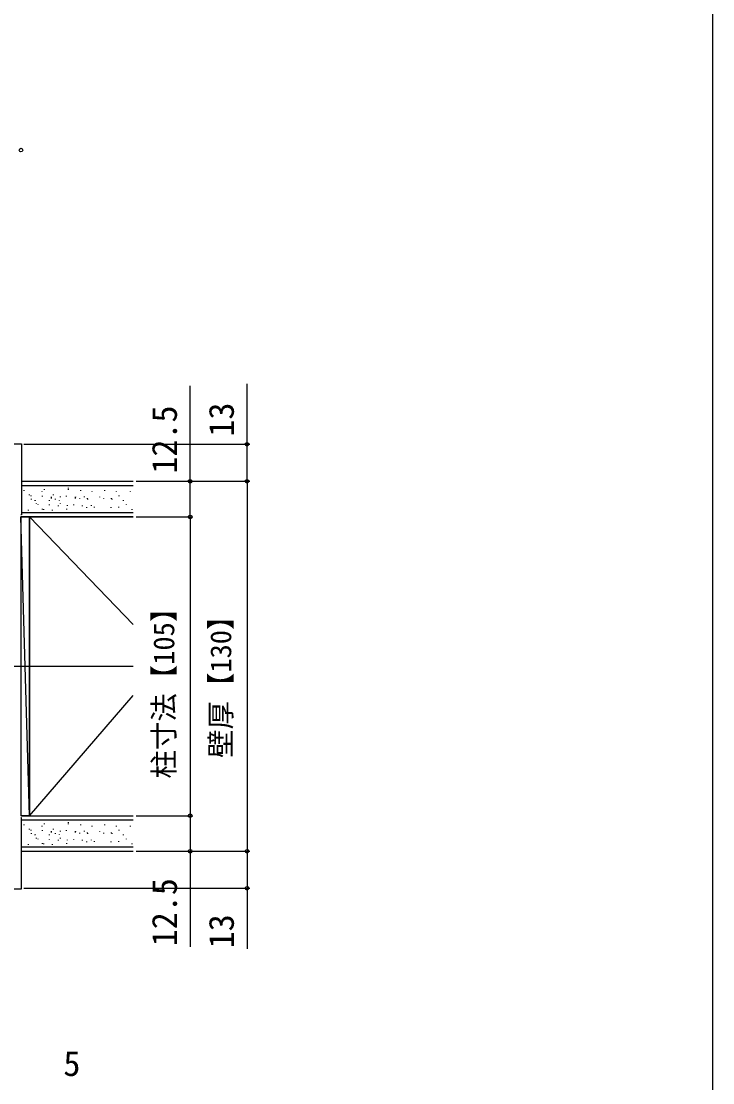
# Model space of a CAD drawing. Units: millimetres, scale not verified. Extents: x -525 to 525, y -783 to 780.
# Drawn here: x 282.2 to 525.1, y 62.4 to 435.5 of the extents above; entities that cross this region are included whole.
import ezdxf
from ezdxf.enums import TextEntityAlignment as Align

# ---------------------------------------------------------------- set-up
doc = ezdxf.new("R2010")
doc.units = ezdxf.units.MM
doc.header["$LTSCALE"] = 4
for name, color, linetype in [('0-4_YKK_12', 2, 'Continuous'), ('0-7_YKK_D', 6, 'Continuous'), ('0-8_YKK_ZWAK', 7, 'Continuous'), ('0-9_YSS_K', 3, 'Continuous'), ('0-A_YSS_KE', 3, 'Continuous')]:
    doc.layers.add(name, color=color, linetype=linetype)
doc.styles.add('ＭＳ ゴシック', font='')
doc.styles.get('ＭＳ ゴシック').set_extended_font_data('MS Gothic')

msp = doc.modelspace()

# ---------------------------------------------------------------- linework, layer by layer
at = {"layer": '0-4_YKK_12'}
msp.add_line((-71.366, 208.799), (321.516, 208.799), dxfattribs=at)
at = {"layer": '0-7_YKK_D'}
for p, q in [((283.1, 286.8), (362.516, 286.8)), ((322.516, 273.801), (362.516, 273.801)), ((322.516, 273.799), (342.516, 273.799)), ((322.516, 273.799), (362.516, 273.799)), ((361.516, 273.801), (361.516, 143.799)), ((322.516, 261.299), (342.516, 261.299)), ((322.516, 261.299), (342.516, 261.299)), ((341.516, 261.299), (341.516, 156.299)), ((322.516, 156.299), (342.516, 156.299)), ((322.516, 156.299), (342.516, 156.299)), ((322.516, 143.799), (362.516, 143.799)), ((322.516, 143.799), (342.516, 143.799)), ((322.516, 143.799), (362.516, 143.799)), ((283.1, 130.8), (362.516, 130.8))]:
    msp.add_line(p, q, dxfattribs=at)
for points in [[(341.516, 261.299), (341.516, 273.799), (341.516, 307.349)], [(361.516, 273.799), (361.516, 286.8), (361.516, 308.077)], [(341.516, 156.299), (341.516, 143.799), (341.516, 110.249)], [(361.516, 143.799), (361.516, 130.8), (361.516, 109.523)]]:
    msp.add_lwpolyline(points, dxfattribs=at)
for centre in [(282.1, 390.2), (361.516, 286.8), (341.516, 273.799), (361.516, 273.801), (361.516, 273.799), (341.516, 261.299), (341.516, 261.299), (341.516, 156.299), (341.516, 156.299), (341.516, 143.799), (361.516, 143.799), (361.516, 143.799), (361.516, 130.8)]:
    msp.add_circle(centre, 0.637, dxfattribs=at)
at = {"layer": '0-8_YKK_ZWAK'}
msp.add_lwpolyline([(-524.9, -783.2), (525.1, -783.2), (525.1, 746.8)], dxfattribs=at)
at = {"layer": '0-9_YSS_K'}
for p, q in [((282.3, 273.801), (321.516, 273.801)), ((282.3, 272.301), (321.516, 272.301)), ((283.143, 270.705), (283.143, 270.505)), ((284.937, 269.135), (284.937, 268.935)), ((285.538, 268.799), (285.538, 268.599)), ((289.463, 270.257), (289.463, 270.057)), ((289.535, 268.687), (289.535, 268.487)), ((290.208, 271.042), (290.208, 270.842)), ((293.415, 269.135), (293.415, 268.935)), ((298.013, 268.687), (298.013, 268.487)), ((298.686, 271.042), (298.686, 270.842)), ((298.73, 271.49), (298.73, 271.29)), ((302.992, 270.705), (302.992, 270.505)), ((307.029, 270.257), (307.029, 270.057)), ((311.47, 270.705), (311.47, 270.505)), ((315.507, 270.257), (315.507, 270.057)), ((316.517, 268.799), (316.517, 268.599)), ((320.442, 270.257), (320.442, 270.057)), ((285.639, 267.615), (285.639, 267.415)), ((287.025, 267.166), (287.025, 266.966)), ((287.068, 267.229), (287.068, 267.029)), ((287.433, 266.045), (287.433, 265.845)), ((288.034, 265.708), (288.034, 265.508)), ((291.959, 267.166), (291.959, 266.966)), ((292.031, 265.596), (292.031, 265.396)), ((292.675, 268.35), (292.675, 268.15)), ((292.704, 267.951), (292.704, 267.751)), ((294.117, 267.615), (294.117, 267.415)), ((295.171, 265.26), (295.171, 265.06)), ((295.546, 267.229), (295.546, 267.029)), ((295.815, 268.462), (295.815, 268.262)), ((295.911, 266.045), (295.911, 265.845)), ((298.311, 265.372), (298.311, 265.172)), ((300.509, 265.596), (300.509, 265.396)), ((301.153, 268.35), (301.153, 268.15)), ((301.182, 267.951), (301.182, 267.751)), ((301.227, 268.4), (301.227, 268.2)), ((302.655, 267.79), (302.655, 267.59)), ((303.649, 265.26), (303.649, 265.06)), ((304.293, 268.462), (304.293, 268.262)), ((305.347, 267.902), (305.347, 267.702)), ((305.488, 267.615), (305.488, 267.415)), ((306.789, 265.372), (306.789, 265.172)), ((309.705, 268.4), (309.705, 268.2)), ((311.134, 267.79), (311.134, 267.59)), ((313.825, 267.902), (313.825, 267.702)), ((313.966, 267.615), (313.966, 267.415)), ((318.004, 267.166), (318.004, 266.966)), ((319.013, 265.708), (319.013, 265.508)), ((285.1, 261.299), (282.1, 261.299)), ((282.3, 262.801), (321.516, 262.801)), ((282.3, 261.301), (321.516, 261.301)), ((284.63, 263.802), (284.63, 263.602)), ((285.1, 261.299), (321.516, 223.49)), ((285.1, 156.299), (285.1, 261.299)), ((321.516, 261.299), (285.1, 261.299)), ((285.1, 261.299), (285.1, 156.299)), ((289.564, 264.138), (289.564, 263.938)), ((290.053, 264.026), (290.053, 263.826)), ((293.108, 263.802), (293.108, 263.602)), ((298.042, 264.138), (298.042, 263.938)), ((305.152, 264.699), (305.152, 264.499)), ((307.843, 264.811), (307.843, 264.611)), ((313.63, 264.699), (313.63, 264.499)), ((316.321, 264.811), (316.321, 264.611)), ((321.031, 264.026), (321.031, 263.826)), ((285.1, 156.299), (321.516, 198.554)), ((285.1, 156.299), (282.1, 156.299)), ((282.3, 156.299), (321.516, 156.299)), ((282.3, 154.799), (321.516, 154.799)), ((283.143, 153.204), (283.143, 153.004)), ((285.1, 156.299), (321.516, 156.298)), ((290.208, 153.54), (290.208, 153.34)), ((298.686, 153.54), (298.686, 153.34)), ((298.73, 153.989), (298.73, 153.789)), ((302.992, 153.204), (302.992, 153.004)), ((311.47, 153.204), (311.47, 153.004)), ((284.937, 151.634), (284.937, 151.434)), ((285.538, 151.298), (285.538, 151.098)), ((285.639, 150.113), (285.639, 149.913)), ((287.025, 149.665), (287.025, 149.465)), ((287.068, 149.728), (287.068, 149.528)), ((289.463, 152.755), (289.463, 152.555)), ((289.535, 151.185), (289.535, 150.985)), ((291.959, 149.665), (291.959, 149.465)), ((292.675, 150.849), (292.675, 150.649)), ((292.704, 150.45), (292.704, 150.25)), ((293.415, 151.634), (293.415, 151.434)), ((294.117, 150.113), (294.117, 149.913)), ((295.546, 149.728), (295.546, 149.528)), ((295.815, 150.961), (295.815, 150.761)), ((298.013, 151.185), (298.013, 150.985)), ((301.153, 150.849), (301.153, 150.649)), ((301.182, 150.45), (301.182, 150.25)), ((301.227, 150.898), (301.227, 150.698)), ((302.655, 150.288), (302.655, 150.088)), ((304.293, 150.961), (304.293, 150.761)), ((305.347, 150.4), (305.347, 150.2)), ((305.488, 150.113), (305.488, 149.913)), ((307.029, 152.755), (307.029, 152.555)), ((309.705, 150.898), (309.705, 150.698)), ((311.134, 150.288), (311.134, 150.088)), ((313.825, 150.4), (313.825, 150.2)), ((313.966, 150.113), (313.966, 149.913)), ((315.507, 152.755), (315.507, 152.555)), ((316.517, 151.298), (316.517, 151.098)), ((318.004, 149.665), (318.004, 149.465)), ((320.442, 152.755), (320.442, 152.555)), ((284.63, 146.301), (284.63, 146.101)), ((287.433, 148.543), (287.433, 148.343)), ((288.034, 148.207), (288.034, 148.007)), ((289.564, 146.637), (289.564, 146.437)), ((290.053, 146.525), (290.053, 146.325)), ((292.031, 148.095), (292.031, 147.895)), ((293.108, 146.301), (293.108, 146.101)), ((295.171, 147.758), (295.171, 147.558)), ((295.911, 148.543), (295.911, 148.343)), ((298.042, 146.637), (298.042, 146.437)), ((298.311, 147.871), (298.311, 147.671)), ((300.509, 148.095), (300.509, 147.895)), ((303.649, 147.758), (303.649, 147.558)), ((305.152, 147.198), (305.152, 146.998)), ((306.789, 147.871), (306.789, 147.671)), ((307.843, 147.31), (307.843, 147.11)), ((313.63, 147.198), (313.63, 146.998)), ((316.321, 147.31), (316.321, 147.11)), ((319.013, 148.207), (319.013, 148.007)), ((321.031, 146.525), (321.031, 146.325)), ((282.3, 145.299), (321.516, 145.299)), ((282.3, 143.799), (321.516, 143.799))]:
    msp.add_line(p, q, dxfattribs=at)
msp.add_lwpolyline([(285.1, 156.299), (282.1, 261.299), (282.1, 156.299)], dxfattribs=at)
at = {"layer": '0-A_YSS_KE'}
for points in [[(264.1, 287), (282.3, 287), (282.3, 262), (282.1, 262)], [(264.1, 130.6), (282.3, 130.6), (282.3, 155.6), (282.1, 155.6)]]:
    msp.add_lwpolyline(points, dxfattribs=at)

# ---------------------------------------------------------------- texts
at = {"layer": '0-7_YKK_D', "style": 'ＭＳ ゴシック'}
for s, height, p in [('12.5', 8.798, (339.516, 276.508)), ('13', 8.798, (359.516, 289.509)), ('柱寸法【105】', 7.331, (338.153, 169.339)), ('壁厚【130】', 7.331, (358.153, 176.584)), ('12.5', 8.798, (339.516, 110.408)), ('13', 8.798, (359.516, 109.682))]:
    msp.add_text(s, height=height, rotation=90, dxfattribs=at).set_placement(p, align=Align.BOTTOM_LEFT)
msp.add_text('5', height=8.798, dxfattribs=at).set_placement((296.997, 62.2), align=Align.BOTTOM_LEFT)

doc.saveas('drawing.dxf')
